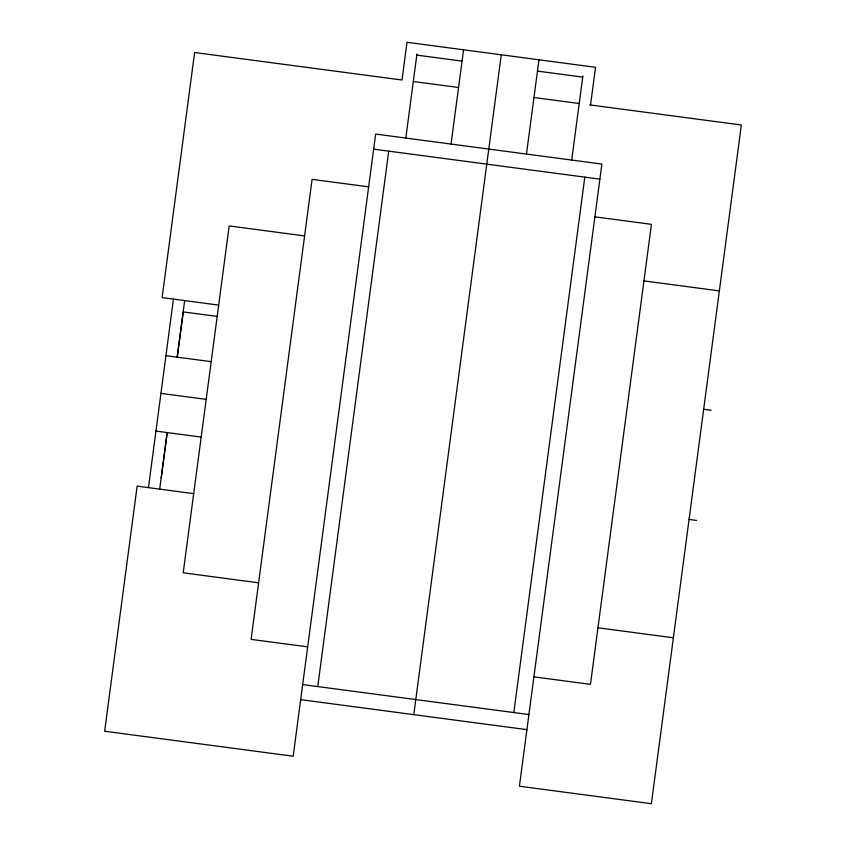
<?xml version="1.0" encoding="UTF-8"?>
<svg xmlns="http://www.w3.org/2000/svg" width="846" height="846" viewBox="0 0 846 846"><rect width="100%" height="100%" fill="white"/><g stroke="black" fill="none" stroke-linecap="round" stroke-linejoin="round"><path stroke-width="1.27" d="M148.452 487.634L173.441 299.103M159.683 489.125L167.18 432.57L161.258 477.821M177.174 357.149L184.671 300.594M177.248 357.16L183.254 311.92L217.189 316.415M317.758 686.571L388.726 151.148M405.816 138.067L416.951 54.028M451.055 144.063L463.555 49.798M413.789 714.648L501.266 54.8M526.476 154.057L538.965 59.791M571.716 160.053L582.862 76.013M590.529 104.999L595.531 67.289L407 42.3L401.998 80.01L194.612 52.515L162.125 297.602L218.68 305.099M513.829 712.565L584.808 177.142M416.814 55.106L462.053 61.113M537.464 71.106L582.714 77.102M413.313 81.502L458.553 87.508M533.974 97.502L579.214 103.498M589.673 104.883L741.35 124.986L651.388 803.7L519.412 786.209L601.887 164.061L375.645 134.07L293.181 756.218L104.65 731.23L137.137 486.133L193.692 493.63M373.646 149.15L599.888 179.141M368.655 186.85L312.089 179.352L251.114 639.375L307.669 646.873M594.886 216.84L651.441 224.338L590.466 684.351L533.911 676.863M304.592 235.918L229.181 225.924L183.201 572.816L258.612 582.809M643.954 280.904L719.364 290.897M703.671 409.263L711.211 410.268M165.943 355.669L211.193 361.665M160.941 393.369L206.191 399.365M155.95 431.079L201.189 437.075M689.067 519.423L696.607 520.427M597.963 627.795L673.374 637.789M302.678 684.573L528.909 714.563M300.679 699.653L526.91 729.643"/></g></svg>
